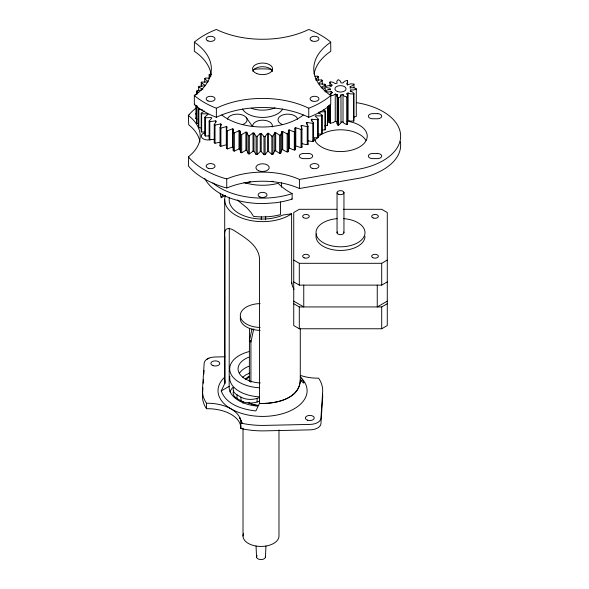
<?xml version="1.0" encoding="UTF-8"?>
<svg xmlns="http://www.w3.org/2000/svg" width="589" height="589" viewBox="0 0 589 589"><rect width="100%" height="100%" fill="white"/><g stroke="black" fill="none" stroke-linecap="round" stroke-linejoin="round"><path stroke-width="0.88" d="M204.368 110.975L201.21 113.191L201.659 113.78L207.63 113.898L208.101 114.391L207.453 114.855A29.229 16.875 0 0 0 205.443 116.578L204.766 117.27L205.333 117.829L211.311 117.528L211.856 117.999L209.132 121.084L209.809 121.592L215.662 120.9L216.318 121.319L214.249 124.566L215.022 125.03L220.698 123.94L221.435 124.316L220.043 127.68L220.904 128.085L226.316 126.62L227.126 126.937L226.434 130.375L226.434 148.561L227.376 148.907L232.456 147.066L233.318 147.338L233.17 148.568A31.372 18.112 0 0 0 233.332 150.799L234.341 151.078L238.994 148.914L239.009 130.721L239.914 130.927L240.643 134.366L240.643 152.551L241.696 152.757L245.878 150.291L246.828 150.445L248.256 153.795L249.346 153.928L252.998 151.189L253.969 151.277L256.075 154.502L257.187 154.561L260.25 151.587L260.25 133.416L261.229 133.416L263.982 136.493L265.094 136.471L267.531 133.313L268.503 133.261L271.875 136.125L272.972 136.03L274.739 132.724L275.696 132.606L279.628 135.22L280.703 135.05L281.778 131.649L282.705 131.465L284.185 132.356A31.578 18.23 0 0 0 287.145 133.791L288.176 133.556L288.551 130.095L290.215 130.243A28.67 16.551 0 0 0 293.131 131.45L294.316 131.862L295.295 131.553L295.325 130.751A29.104 16.801 0 0 0 295.111 128.682L294.956 128.093L295.788 127.791L301.045 129.455L301.951 129.087L300.905 125.671L302.584 125.59A29.781 17.191 0 0 0 305.912 126.37L308.054 126.179L306.317 122.858L307.002 122.453L312.796 123.359L313.517 122.873L311.117 119.7L311.736 119.258L317.648 119.751L318.266 119.214A31.07 17.942 0 0 0 316.44 117.24L315.233 116.232L315.756 115.746L317.854 115.856A31.158 17.987 0 0 0 321.727 115.834L322.235 115.26L318.612 112.506L319.024 111.991L319.024 113.81M240.643 152.551L239.907 149.127L239.914 130.927L240.025 132.157M246.828 150.445L246.835 132.245L245.878 132.113L241.696 134.572L240.643 134.366M252.998 151.189L252.998 132.996L253.969 133.077L256.075 136.317L256.075 154.502M253.969 151.277L253.969 133.077M265.646 219.844L265.646 216.185M311.728 121.076L311.736 119.258M322.662 397.251L320.931 423.638A11.132 6.427 0 0 1 310.153 429.86L264.446 430.861A60.13 34.714 0 0 1 242.189 428.821L240.835 428.512L240.849 422.527A33.374 19.268 0 0 0 240.032 418.308L239.797 417.734L242.189 423.366A60.13 34.714 0 0 0 264.446 425.405L310.153 424.404A11.132 6.427 0 0 0 320.931 418.183L322.662 391.795A60.13 34.714 0 0 0 319.135 378.948L318.597 378.16L317.677 378.167A33.411 19.29 0 0 1 300.67 375.487M240.835 428.512L240.849 427.982A33.404 19.282 0 0 0 224.446 411.38A33.426 19.297 0 0 0 207.446 408.692L206.518 408.707L205.981 407.919A60.13 34.714 0 0 1 202.461 395.072L202.933 387.79M268.503 133.261L268.503 151.447L271.875 154.311L272.972 154.215L274.739 150.909L275.696 150.791L279.628 153.405L280.703 153.236L281.792 149.842L282.705 149.65L284.185 150.541A31.578 18.23 0 0 0 287.145 151.977L288.176 151.741L288.551 148.281L290.215 148.428A28.67 16.551 0 0 0 293.131 149.635L294.316 150.048L295.295 149.739L295.325 148.936A29.104 16.801 0 0 0 295.111 146.867L294.956 128.093M265.455 556.98L265.941 546.055M203.234 383.24L203.47 379.603M203.831 374.14L204.066 370.503M226.434 148.561L226.485 147.758M224.777 380.244L224.836 383.387L221.228 390.927C226.213 404.739 242.69 409.473 255.876 410.931L259.484 403.391L259.477 257.923C257.982 245.238 245.547 238 235.791 231.595C228.296 226.309 223.216 227.582 224.829 237.919L224.836 383.387L224.696 199.774M330.451 95.874L333.278 95.337L335.251 94.049L337.144 94.549L336.746 96.257L337.895 97.833L337.895 125.111L338.623 125.17L341.016 122.924L340.957 94.866L343.019 94.689L344.278 96.25L347.4 97.045L347.731 95.344L346.516 93.769L348.092 92.981L350.617 93.901L353.591 93.953L353.982 93.592L352.671 92.053L350.175 91.111L350.757 89.962L353.746 89.94L356.293 89.057M195.85 114.163L195.916 113.515M229.29 228.186L229.173 386.465A33.404 19.29 0 0 0 257.334 406.115M225.079 195.511L221.228 197.727L220.765 196.321A42.312 24.429 0 0 1 220.264 193.266M251.996 328.817L249.346 341.141L250.921 342.054L250.921 382.386M250.921 342.054L253.763 328.853M249.449 328.625L249.346 381.481M221.228 197.727L222.811 194.444M226.434 130.375L227.376 130.721L232.456 128.881L233.318 129.153L233.17 130.383A31.372 18.112 0 0 0 233.332 132.613L234.341 132.893L239.009 130.721M335.251 94.049L335.251 121.327L333.278 122.615L330.451 123.153L329.892 122.873L330.054 121.908M327.543 121.319L328.817 121.003L328.949 120.362L328.949 105.821M226.316 126.62L226.316 144.798L220.904 146.271L220.043 145.866L220.514 144.342M196.726 94.159L196.917 90.802L198.221 90.529A29.892 17.258 0 0 1 201.688 89.984M343.409 95.558L343.019 94.689L343.019 121.967L344.278 123.528L346.73 124.5L347.4 124.323L347.716 123.373L347.304 121.687M327.351 125.494L327.617 106.683L327.351 125.494L324.767 125.906M330.054 94.63L330.812 93.423L332.336 92.591L331.217 91.582L328.345 92.053L325.261 91.207L327.278 89.948L330.127 89.447L328.588 89.55M220.698 142.126L215.022 143.215L214.249 142.752L214.624 141.986M198.515 90.618L198.846 86.369L204.766 85.847L205.09 85.309L201.21 82.688L201.659 82.099L207.652 81.989L208.079 81.473L207.453 81.024A29.229 16.875 0 0 1 205.443 79.301L204.766 78.609L205.333 78.05L209.198 78.16M336.665 95.396L337.144 94.549L337.144 121.82L336.636 122.998L337.895 125.111M267.531 133.313L267.531 151.506L265.094 154.657L263.982 154.679L261.229 151.601L261.229 133.416M322.33 130.081L324.981 129.852L324.981 111.667L325.364 111.063L324.487 110.445A29.7 17.147 0 0 0 323.619 109.893M324.981 129.852L325.364 129.249L325.364 111.063M329.892 85.736L329.892 82.099L330.451 81.819L333.278 82.357L335.251 83.645L337.144 83.145L336.746 81.437L337.895 79.861L338.623 79.795L340.501 81.127L340.957 82.828L343.019 83.005L344.278 81.444L346.73 80.472L347.4 80.649L347.731 82.35L346.516 83.925L348.092 84.713L350.617 83.793L353.982 84.102L352.671 85.641L350.175 86.583L350.175 88.402M260.25 133.416L257.187 136.376L256.075 136.317M199.936 141.949A60.13 34.714 0 0 0 188.716 124.809L188.362 115.444L189.135 114.531M317.854 134.042A31.158 17.987 0 0 0 321.727 134.02L322.235 133.445L322.235 115.26M252.998 132.996L249.346 135.742L248.256 135.61L246.835 132.245M330.127 90.065L330.127 88.247L327.278 87.746L325.261 86.487L328.345 85.641L331.217 86.112L332.336 85.103L330.407 83.793L329.892 82.099M348.092 92.981L348.092 120.259L350.617 121.179L353.982 120.87L353.982 93.592M321.727 80.045L322.235 80.619L318.634 83.373L319.024 83.888L324.981 84.212L325.261 91.936M315.837 79.169L316.44 78.631A31.07 17.942 0 0 0 318.266 76.666L317.648 76.128L314.982 76.268M211.193 75.355A71.269 41.149 0 0 0 194.981 51.707L194.326 51.265L194.407 42.106A82.379 47.562 0 0 1 216.244 29.494L217.135 29.825A71.269 41.149 0 0 0 307.988 29.825L308.879 29.494A82.379 47.562 0 0 1 330.679 42.106L330.797 51.265L330.134 51.707A71.269 41.149 0 0 0 314.099 74.067M330.797 42.172L330.134 42.614A71.269 41.149 0 0 0 330.134 95.072L330.716 95.587A82.379 47.562 0 0 1 308.879 108.192L307.988 107.861A71.269 41.149 0 0 0 217.135 107.861L216.244 108.192A82.379 47.562 0 0 1 194.436 95.587M313.797 137.693L317.648 137.936L318.266 137.399L318.266 119.214M197.727 93.033L194.326 95.514L197.727 93.033A71.269 41.149 0 0 0 194.981 42.614L194.326 42.172M400.314 141.588A60.13 34.714 0 0 1 359.091 178.239L299.433 188.509A60.122 34.714 0 0 0 227.221 187.854L225.153 187.604A82.394 47.569 0 0 1 189.143 166.82L188.362 165.899L188.716 156.534A60.13 34.714 0 0 0 188.716 115.724L188.362 115.444M209.132 78.433L209.132 74.796L209.809 74.288L211.186 74.383M242.742 377.218L246.092 374.7L249.729 373.087M325.364 84.816L324.487 85.434A29.7 17.147 0 0 1 321.984 86.922L321.226 87.297L321.513 87.842L324.767 88.159M194.981 104.165L194.326 104.606L194.326 95.514M307.966 140.845L312.796 141.544L313.517 141.051L313.517 122.873M225.373 195.673A37.858 21.859 0 0 0 245.37 219.248A37.858 21.859 0 0 0 290.156 214.735L291.607 213.785L291.665 282.514L292.483 286.328L294.021 289.273M290.156 214.735L291.607 213.785L283.037 215.007A33.404 19.29 0 0 1 246.467 216.671A33.404 19.29 0 0 1 229.305 197.956M201.467 128.012L198.846 127.695L198.515 127.077L198.515 108.891L199.465 108.31M206.518 408.707L206.518 403.251L205.981 402.464A60.13 34.714 0 0 1 202.461 389.616L204.184 363.229A11.132 6.427 0 0 1 206.967 359.18L209.058 358.112A11.132 6.427 0 0 1 214.963 357.008L225.02 356.787M337.895 97.833L338.623 97.899L340.501 96.567L340.957 94.866M206.96 359.18L209.058 358.112M293.734 260.088L299.3 263.305L381.701 263.305L387.275 260.088M293.734 281.91L299.3 285.12L381.701 285.12L387.275 281.91M221.228 390.927L229.187 386.332M387.275 301.156L377.247 306.943L377.247 285.12M293.734 303.733L299.3 306.943L381.701 306.943L387.275 303.733M336.842 209.301L299.3 209.301L293.734 212.511L293.734 325.548L299.3 328.765L381.701 328.765L387.275 325.548L387.275 212.511L381.701 209.301L343.247 209.301M301.671 143.502L302.584 143.775A29.781 17.191 0 0 0 305.912 144.555L308.054 144.357L308.054 126.179M194.436 104.68A82.379 47.562 0 0 0 216.273 117.285L217.135 116.953A71.269 41.149 0 0 1 307.988 116.953L308.879 117.285A82.379 47.562 0 0 0 330.716 104.68L330.797 95.514M331.136 93.158L332.336 92.591M324.708 90.677L325.643 90.242M188.362 156.807L189.135 157.727A82.394 47.569 0 0 0 225.153 178.511L227.214 178.762A60.13 34.714 0 0 1 299.418 179.417L359.091 169.146A60.13 34.714 0 0 0 400.638 136.125A60.13 34.714 0 0 0 359.091 103.112L356.382 102.641M294.971 146.293L295.788 145.976L301.045 147.64L301.951 147.265L301.951 129.087M204.825 178.548A60.13 34.714 0 0 0 249.449 202.741L253.152 203.146A60.13 34.714 0 0 0 264.446 203.558L275.674 202.741A60.13 34.714 0 0 0 289.862 199.789L292.144 199.067L292.144 193.612L289.862 194.333A60.13 34.714 0 0 1 212.828 182.914M233.583 387.415A13.363 7.716 0 0 0 237.036 394.866L240.975 397.141A13.363 7.716 0 0 0 257.106 398.363L259.653 397.568M233.583 391.052A13.363 7.716 0 0 0 237.036 398.503L240.975 400.778A13.363 7.716 0 0 0 257.106 402L259.653 401.205M353.746 117.218L356.293 116.335L356.293 88.637L353.746 87.754L350.757 87.732L350.175 86.583M280.438 201.902L280.438 214.624L279.363 214.919A42.312 24.429 0 0 1 255.943 216.627L253.498 216.354L251.091 212.563L246.96 207.888L237.271 199.973M330.002 119.214L328.345 119.324M214.698 139.254L209.809 139.777L209.132 139.269L209.132 121.084M324.981 111.667L320.041 111.991M340.957 122.137L343.019 121.967M267.531 151.506L268.503 151.447M315.756 80.126L317.854 80.016A31.158 17.987 0 0 1 321.727 79.957M209.198 135.904L205.333 136.007L204.766 135.455L204.766 117.27M206.518 403.251L207.446 403.237A33.426 19.297 0 0 1 224.446 405.924A33.374 19.268 0 0 1 239.782 417.719M205.524 132.12L201.659 131.965L201.21 131.376L201.21 113.191M260.25 151.587L261.229 151.601M202.645 109.929L198.846 109.51L198.515 108.891M196.726 105.35L196.726 122.63L196.917 123.263L198.221 123.535M329.825 85.714L331.217 86.112M240.835 423.057L242.189 423.366L240.047 418.323M238.994 148.914L239.907 149.127M335.251 121.327L337.144 121.82M195.85 118.087L195.916 118.728L197.16 119.088M202.911 89.322L198.515 86.981M196.726 91.435L197.779 91.95A29.627 17.103 0 0 0 198.802 92.407M292.144 193.612L291.724 193.398A71.262 41.142 0 0 1 280.335 185.447L278.148 183.312L277.596 183.466A37.858 21.859 0 0 1 243.971 182.443M291.724 198.854L292.144 199.067M293.734 301.156L303.755 306.943L303.755 285.12M249.449 340.14L251.024 341.053M300.287 328.301L300.287 379.831C307.362 387.643 302.245 379.08 300.272 376.592M300.287 379.831C299.963 399.136 274.923 404.083 259.484 403.391C274.923 404.091 299.97 399.143 300.287 379.831L301.377 380.825M210.759 76.828L209.132 74.796M246.298 117.557L252.225 126.171M313.061 140.3L313.517 141.051M307.76 143.576L308.054 144.357M301.818 146.47L301.951 147.265M291.665 282.514L291.835 283.876M256.053 546.055L256.546 556.98M299.418 179.417L299.433 188.509M281.778 131.649L281.792 149.842M381.701 263.305L381.701 285.12M381.701 306.943L381.701 328.765M353.982 84.102L353.982 87.739M353.591 93.953L353.591 121.231M350.757 89.962L350.757 91.781M347.4 80.649L347.4 85.191M347.4 97.045L347.4 124.323M346.73 97.222L346.73 124.5M343.954 192.448L343.954 232.456M338.623 97.899L338.623 125.17M337.048 192.868L337.048 232.876M331.217 91.582L331.217 94.306M330.451 104.967L330.451 123.153M329.892 104.687L329.892 122.873M328.817 105.549L328.817 121.003M324.981 84.212L324.981 86.031M322.235 80.619L322.235 84.256M321.727 115.834L321.727 134.02M318.266 76.666L318.266 80.303M317.648 119.751L317.648 137.936M312.796 123.359L312.796 141.544M308.754 108.236L308.754 117.329M307.23 126.606L307.23 144.791M307.002 122.453L307.002 124.272M301.671 125.317L301.671 128.954M301.045 129.455L301.045 147.64M299.3 263.305L299.3 285.12M299.3 306.943L299.3 328.765M295.788 127.791L295.788 145.976M295.295 131.553L295.295 149.739M294.316 131.862L294.316 150.048M289.435 129.852L289.435 148.038M288.551 130.095L288.551 148.281M288.176 133.556L288.176 151.741M287.145 133.791L287.145 151.977M282.705 131.465L282.705 149.65M281.549 182.664L281.549 187.169M280.703 135.05L280.703 153.236M279.628 135.22L279.628 153.405M278.98 429.896L278.98 536.049A17.979 10.381 0 0 1 258.652 546.342A17.979 10.381 0 0 1 243.632 533.362M275.696 132.606L275.696 150.791M274.739 132.724L274.739 150.909M272.972 136.03L272.972 154.215M271.875 136.125L271.875 154.311M265.094 136.471L265.094 154.657M263.982 136.493L263.982 154.679M261.288 216.87L261.288 219.631M257.187 136.376L257.187 154.561M257.106 398.363L257.106 402M249.346 135.742L249.346 153.928M248.256 135.61L248.256 153.795M245.878 132.113L245.878 150.291M243.014 401.529L243.014 403.362M243.014 428.07L243.014 536.049M241.696 134.572L241.696 152.757M240.975 397.141L240.975 400.778M237.036 394.866L237.036 398.503M234.341 132.893L234.341 151.078M233.318 129.153L233.332 150.799M232.456 128.881L232.456 147.066M227.376 130.721L227.376 148.907M226.743 178.968L226.743 188.06M220.904 128.085L220.904 146.271M220.698 123.94L220.698 126.672M220.043 127.68L220.043 145.866M216.362 108.236L216.362 117.329M215.662 120.9L215.662 122.718M215.022 125.03L215.022 143.215M214.249 124.566L214.249 142.752M209.809 121.592L209.809 139.777M205.333 117.829L205.333 136.007M204.766 78.609L204.766 82.239M201.659 82.099L201.659 86.642M201.659 113.78L201.659 131.965M201.21 82.688L201.21 86.325M198.846 109.51L198.846 127.695M196.917 90.802L196.917 94.439M196.917 105.983L196.917 123.263M195.916 105.335L195.916 118.728M322.529 393.621A60.13 34.714 0 0 1 322.654 397.251M229.96 391.95A33.404 19.29 0 0 1 232.795 387.407M301.369 378.079A44.543 25.717 0 0 1 290.833 410.577A44.543 25.717 0 0 1 233.575 410.231A44.543 25.717 0 0 1 224.218 377.615M245.554 183.172A33.404 19.29 0 0 1 250.59 181.765M271.882 181.25A33.404 19.29 0 0 1 273.215 181.493M259.469 396.861A32.851 18.966 0 0 1 229.857 376.194M239.509 373.183A24.495 14.143 0 0 1 248.794 366.277M259.469 387.768A32.851 18.966 0 0 1 230.115 371.85A32.851 18.966 0 0 1 249.515 351.478M260.257 382.968A24.495 14.143 0 0 1 238.832 372.403A24.495 14.143 0 0 1 248.794 357.184M315.093 140.447A26.726 15.432 0 0 1 317.088 137.782M317.942 136.95A26.726 15.432 0 0 1 343.858 129.911A26.726 15.432 0 0 1 365.924 140.447M189.143 114.538A82.394 47.569 0 0 1 195.894 108.17M347.157 121.179A26.726 15.432 0 0 1 367.021 138.062A26.726 15.432 0 0 1 340.508 151.557A26.726 15.432 0 0 1 313.996 138.062M327.631 122.608A26.726 15.432 0 0 1 329.126 122.166M211.576 139.379A6.678 3.858 0 0 1 202.145 137.988A6.678 3.858 0 0 1 205.149 132.635M317.662 136.677A31.07 17.942 0 0 1 318.266 137.399M303.298 115.024A50.352 29.075 0 0 1 221.825 115.024M253.822 69.311A50.352 29.075 0 0 1 272.162 69.399M227.494 119.272A9.829 5.676 0 0 1 242.278 114.929A9.829 5.676 0 0 1 242.801 124.507M252.747 126.215A9.829 5.676 0 0 1 263.18 120.193A9.829 5.676 0 0 1 272.214 126.922M282.322 124.507A9.829 5.676 0 0 1 282.838 114.929A9.829 5.676 0 0 1 297.629 119.272M282.683 108.987A21.16 12.214 0 0 1 262.561 117.425A21.16 12.214 0 0 1 242.44 108.987M274.997 107.824A21.16 12.214 0 0 1 251.223 108.251M252.777 71.217A10.02 5.787 0 0 1 262.878 66.697A10.02 5.787 0 0 1 272.457 71.578M258.623 405.549A18.207 10.514 0 0 1 248.124 402.559M265.3 556.31A4.454 2.57 0 0 1 260.419 559.528A4.454 2.57 0 0 1 257.143 555.692M246.246 379.294A17.037 9.836 0 0 1 248.948 377.262M245.26 379.537A17.037 9.836 0 0 1 248.948 376.349M258.652 405.416A17.979 10.381 0 0 1 248.286 402.464M260.102 327.469A20.711 11.957 0 0 1 240.283 315.527A20.711 11.957 0 0 1 260.102 303.578M260.102 330.385A20.711 11.957 0 0 1 240.467 316.875M364.996 236.469A24.495 14.143 0 0 1 338.292 250.384A24.495 14.143 0 0 1 316.352 233.921M343.748 231.948A3.475 2.003 0 0 1 340.413 234.665A3.475 2.003 0 0 1 337.328 231.845M343.527 218.629A24.495 14.143 0 0 1 361.256 240.179A24.495 14.143 0 0 1 319.937 240.349A24.495 14.143 0 0 1 337.136 218.652M377.534 113.633L372.52 113.633A4.454 2.57 0 0 0 368.346 116.195A4.454 2.57 0 0 0 372.52 118.764L377.534 118.764A4.454 2.57 0 0 0 381.709 116.195A4.454 2.57 0 0 0 377.534 113.625M308.496 153.486L303.482 153.486A4.454 2.57 0 0 0 299.308 156.056A4.454 2.57 0 0 0 303.482 158.625L308.496 158.625A4.454 2.57 0 0 0 312.671 156.056A4.454 2.57 0 0 0 308.496 153.486M377.534 153.486L372.52 153.486A4.454 2.57 0 0 0 368.346 156.056A4.454 2.57 0 0 0 372.52 158.625L377.534 158.625A4.454 2.57 0 0 0 381.709 156.056A4.454 2.57 0 0 0 377.534 153.486M212.968 365.614A4.454 2.57 0 0 0 219.771 363.509A4.454 2.57 0 0 0 213.211 361.16A4.454 2.57 0 0 0 212.968 365.614M307.458 420.171A4.454 2.57 0 0 0 314.254 418.065A4.454 2.57 0 0 0 307.701 415.716A4.454 2.57 0 0 0 307.458 420.171M259.867 196.954A4.454 2.57 0 0 0 266.979 195.224A4.454 2.57 0 0 0 260.831 192.537A4.454 2.57 0 0 0 259.867 196.954M208.248 168.314A4.454 2.57 0 0 0 215.044 166.208A4.454 2.57 0 0 0 208.484 163.86A4.454 2.57 0 0 0 208.248 168.314M312.185 168.314A4.454 2.57 0 0 0 318.98 166.208A4.454 2.57 0 0 0 312.42 163.86A4.454 2.57 0 0 0 312.185 168.314M258.519 170.7A6.678 3.858 0 0 0 269.188 168.108A6.678 3.858 0 0 0 259.97 164.073A6.678 3.858 0 0 0 258.519 170.7M337.725 91.634A5.566 3.217 0 0 0 346.074 88.851A5.566 3.217 0 0 0 337.725 86.06A5.566 3.217 0 0 0 337.725 91.634M208.013 40.935A4.454 2.57 0 0 0 215.029 39.08A4.454 2.57 0 0 0 208.734 36.503A4.454 2.57 0 0 0 208.013 40.935M208.013 100.947A4.454 2.57 0 0 0 215.029 99.092A4.454 2.57 0 0 0 208.734 96.508A4.454 2.57 0 0 0 208.013 100.947M311.949 100.947A4.454 2.57 0 0 0 318.966 99.092A4.454 2.57 0 0 0 312.671 96.508A4.454 2.57 0 0 0 311.949 100.947M256.752 73.559A10.02 5.787 0 0 0 272.538 69.392A10.02 5.787 0 0 0 258.387 63.583A10.02 5.787 0 0 0 256.752 73.559M311.949 40.935A4.454 2.57 0 0 0 318.966 39.08A4.454 2.57 0 0 0 312.671 36.503A4.454 2.57 0 0 0 311.949 40.935M303.622 217.739A3.343 1.929 0 0 0 309.21 216.87A3.343 1.929 0 0 0 305.117 214.506A3.343 1.929 0 0 0 303.622 217.739M304.204 257.864A3.343 1.929 0 0 0 309.321 256.303A3.343 1.929 0 0 0 304.425 254.522A3.343 1.929 0 0 0 304.204 257.864M372.756 257.651A3.343 1.929 0 0 0 378.278 256.657A3.343 1.929 0 0 0 374.03 254.389A3.343 1.929 0 0 0 372.756 257.651M373.154 217.967A3.343 1.929 0 0 0 378.352 216.509A3.343 1.929 0 0 0 373.559 214.639A3.343 1.929 0 0 0 373.154 217.967M338.314 194.215A3.475 2.003 0 0 0 343.932 192.971A3.475 2.003 0 0 0 339.257 190.784A3.475 2.003 0 0 0 338.314 194.215"/></g></svg>
